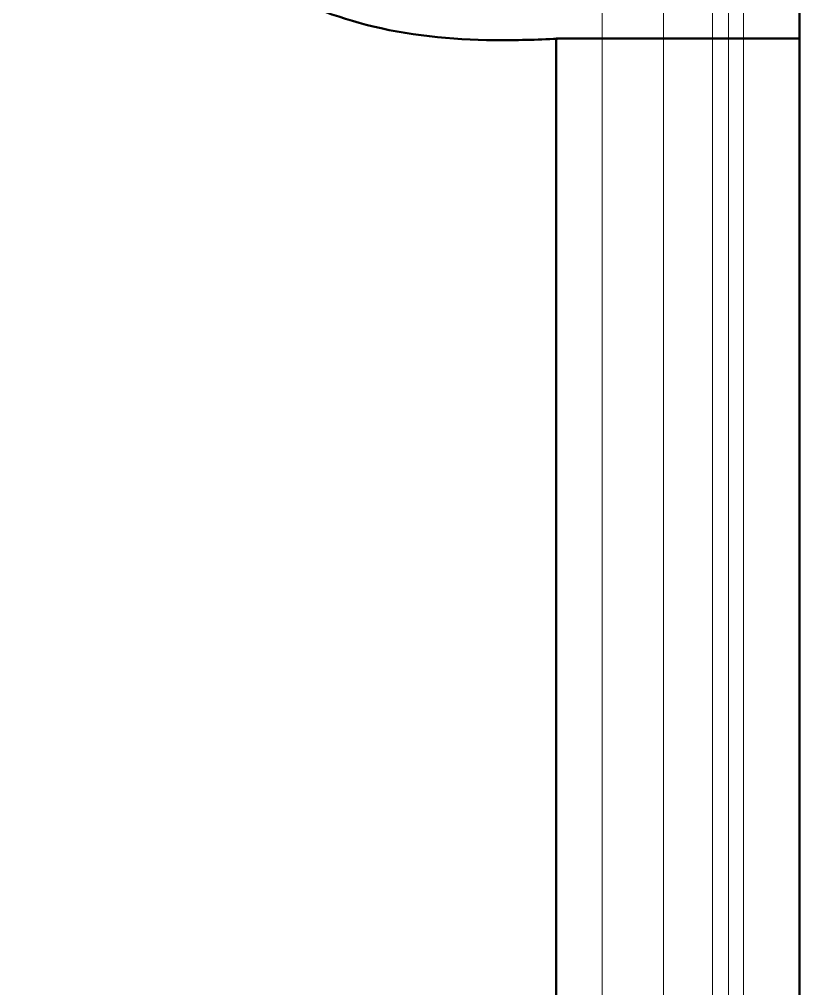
# Model space of a CAD drawing. Header units: millimetres. Extents: x -586 to 837, y -34 to 1206.
# Drawn here: x -232.9 to 20.5, y 586 to 900.7 of the extents above; entities that cross this region are included whole.
import ezdxf

# ---------------------------------------------------------------- set-up
doc = ezdxf.new("R2010")
doc.units = ezdxf.units.MM

msp = doc.modelspace()

# ---------------------------------------------------------------- linework, layer by layer
at = {"lineweight": 50}
for p, q in [((20.53, 6.03), (20.53, 1166.03)), ((-58.54, 894.52), (-58.54, 159.02)), ((-58.54, 894.52), (20.53, 894.52))]:
    msp.add_line(p, q, dxfattribs=at)
at = {"lineweight": 5}
for p, q in [((-23.73, 922.35), (-23.73, 159.02)), ((-7.81, 923.87), (-7.81, 159.02)), ((-43.62, 159.02), (-43.62, 913.05)), ((-2.61, 912.23), (-2.61, 159.02)), ((2.31, 159.02), (2.31, 909.92))]:
    msp.add_line(p, q, dxfattribs=at)
at = {"lineweight": 50}
msp.add_spline([(-55.56, 894.52), (-75.89, 893.95), (-117.97, 898.41), (-152.9, 911.41), (-196.32, 939.5), (-223.56, 967.69), (-230.96, 981.23), (-232.9, 987.18)], degree=3, dxfattribs=at)

doc.saveas('drawing.dxf')
